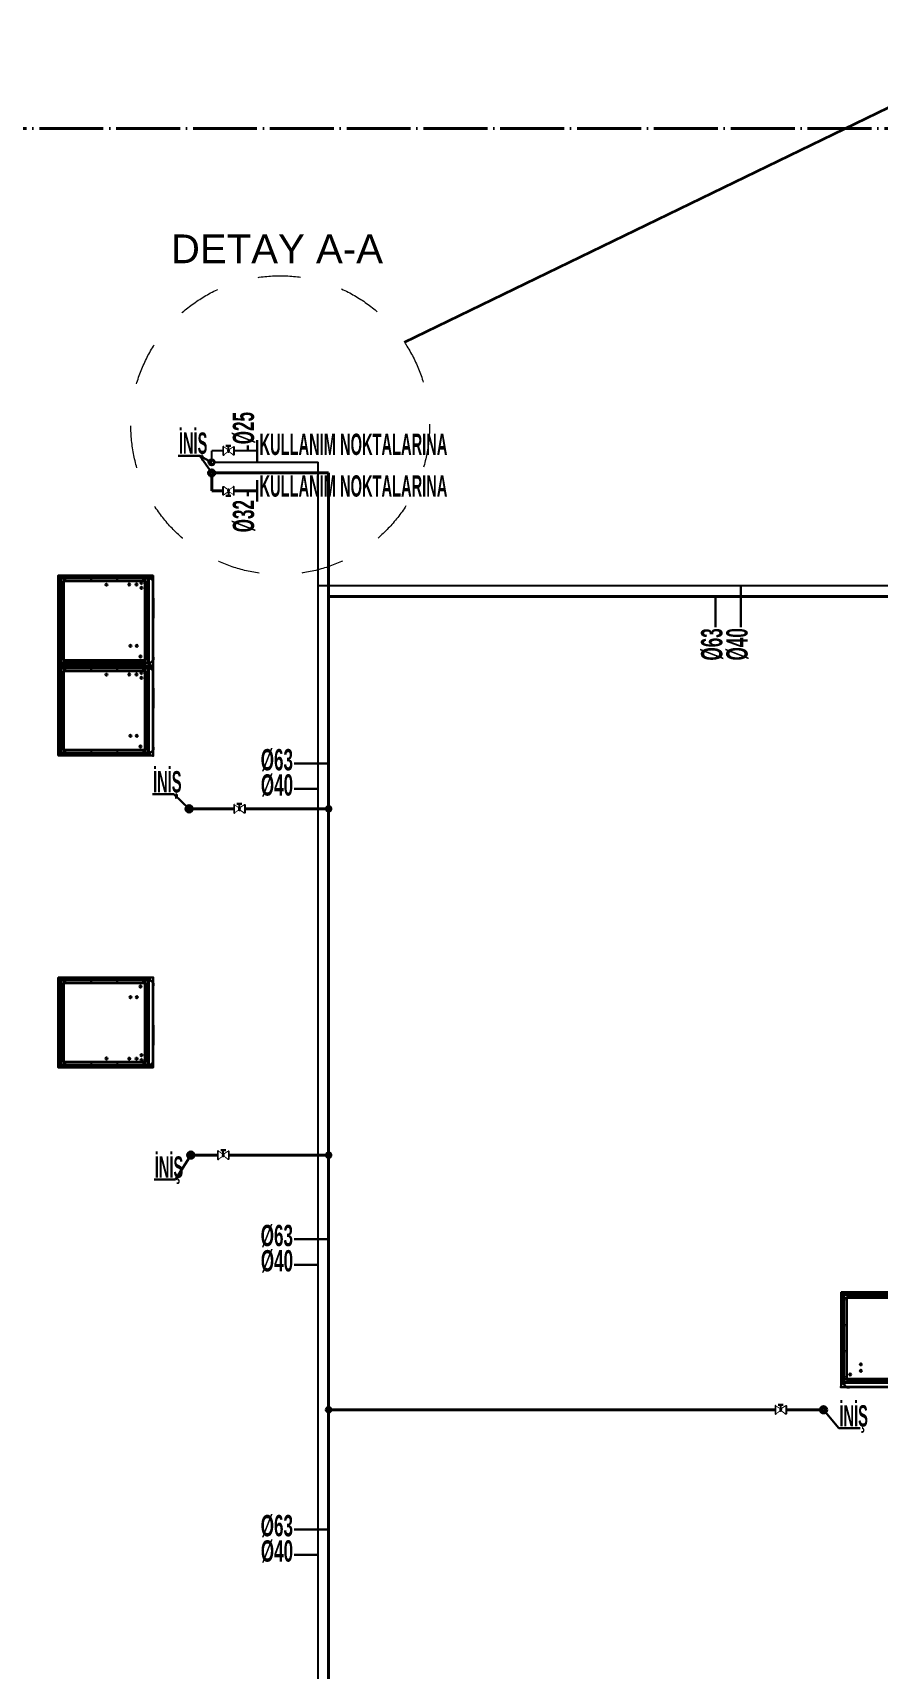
# Model space of a CAD drawing. Header units: centimetres. Extents: x 405464 to 563355, y 50011 to 66875.
# Drawn here: x 494601 to 495395, y 55653 to 57189 of the extents above; entities that cross this region are included whole.
import ezdxf

# ---------------------------------------------------------------- set-up
doc = ezdxf.new("R2010")
doc.units = ezdxf.units.CM
doc.linetypes.add('DASHED', pattern=[4, 2, -2])
doc.linetypes.add('SOGUKSU1', pattern=[72, 60, -6, 0, -6])
doc.layers.get('0').update_dxf_attribs({"lineweight": 9})
doc.layers.add('---___EB_draft04_yazi', color=8, linetype='Continuous')
doc.layers.add('0-KRCN DI SU', color=41, linetype='D')
for name, color, linetype, lineweight in [('0-KRCN-HVL-SANTRAL', 11, 'Continuous', 30), ('0-KRCN-IST-KÜRESEL VANA', 4, 'Continuous', 25), ('0-KRCN-SHT YUMUŞAK SU ÇAP', 201, 'Continuous', 30), ('0-KRCN-SHT-03CIHAZ', 120, 'Continuous', 30), ('0-KRCN-SHT-05CIHAZ', 171, 'Continuous', 40), ('0-KRCN-SHT-DETAY-YAZI', 71, 'Continuous', 35), ('0-KRCN-SHT-PROSES-BORU', 1, '0-Y_LINE', 40), ('0-KRCN-SHT-SOGUKSU', 141, 'SOGUKSU1', 40), ('0-KRCN-SHT-YAZI-ÇAP-TEMSU', 81, 'Continuous', 30), ('0-MEK-SHT-SOGUKSU', 141, 'SOGUKSU1', 30), ('0-MEKANİK İSTERLER', 6, 'Continuous', 25)]:
    doc.layers.add(name, color=color, linetype=linetype, lineweight=lineweight)
doc.styles.add('BORU', font='AGENCYR.TTF')
doc.styles.add('CAP', font='ARIALNB.TTF')
doc.styles.add('Normal', font='arial.ttf')
doc.styles.get("Standard").update_dxf_attribs({"font": 'arial.ttf'})
doc.linetypes.add('0-Y_LINE', pattern='A,100,-0.5,["Y",BORU,S=9,R=0,X=0,Y=-4.5],-5', length=105.5)
doc.linetypes.add('Amzigzag', pattern='A,0.0001,[136,genltshp.shx,S=0.04,R=0,X=0,Y=0],-11', length=11.0001)
doc.linetypes.add('D', pattern='A,12,-1,["D",Standard,S=1,R=0,X=-0.1,Y=-0.5],-1.6', length=14.6)

# ---------------------------------------------------------------- blocks, each defined once
blk = doc.blocks.new('0-MEK-SHT-KÜRESELVANA')
at = {"layer": '0-KRCN-IST-KÜRESEL VANA'}
blk.add_hatch(color=256, dxfattribs=at).paths.add_polyline_path([(1.4, 0, 1), (-1.4, 0, 1)])
for p, q in [((-1.1, 0.9), (-4.2, 3)), ((-4.2, -3.1), (-4.2, 3)), ((-4.2, 3), (-4.2, -3.1)), ((-2.4, 4.6), (2.3, 4.6)), ((0, 4.6), (-2.4, 4.6)), ((0, 0), (0, 4.6)), ((2.3, 4.6), (0, 4.6)), ((1.1, 0.8), (4.3, 3)), ((4.3, -3.1), (4.3, 3)), ((4.3, 3), (4.3, -3.1)), ((-4.2, -3.1), (-1.1, -0.9)), ((4.3, -3.1), (1.1, -0.8))]:
    blk.add_line(p, q, dxfattribs=at)
for points in [[(-4.5, 3.7), (-5, 3.7), (-5, -3.8), (-4.5, -3.8)], [(4.6, 3.7), (5, 3.7), (5, -3.8), (4.6, -3.8)]]:
    blk.add_lwpolyline(points, close=True, dxfattribs=at)
blk.add_circle((0, 0), 1.42, dxfattribs=at)
blk.add_wipeout([(4.3, 3), (4.3, -3.1), (1.1, -0.9), (1.2, -0.8), (1.2, -0.7), (1.2, -0.7), (1.3, -0.6), (1.3, -0.5), (1.4, -0.4), (1.4, -0.3), (1.4, -0.2), (1.4, -0.1), (1.4, 0), (1.4, 0.1), (1.4, 0.2), (1.4, 0.2), (1.4, 0.3), (1.4, 0.4), (1.3, 0.5), (1.3, 0.6), (1.2, 0.7), (1.2, 0.7), (1.2, 0.8), (1.1, 0.8), (1.1, 0.9)]).dxf.layer = '0-KRCN-IST-KÜRESEL VANA'
blk.add_wipeout([(-4.2, 3), (-4.2, -3.1), (-1.1, -0.9), (-1.2, -0.8), (-1.2, -0.7), (-1.2, -0.7), (-1.3, -0.6), (-1.3, -0.5), (-1.4, -0.4), (-1.4, -0.3), (-1.4, -0.2), (-1.4, -0.1), (-1.4, 0), (-1.4, 0.1), (-1.4, 0.2), (-1.4, 0.2), (-1.4, 0.3), (-1.4, 0.4), (-1.3, 0.5), (-1.3, 0.6), (-1.2, 0.7), (-1.2, 0.7), (-1.2, 0.8), (-1.1, 0.8), (-1.1, 0.9)]).dxf.layer = '0-KRCN-IST-KÜRESEL VANA'
blk = doc.blocks.new('DONUT')
at = {"layer": '0-KRCN-SHT-03CIHAZ'}
blk.add_hatch(color=256, dxfattribs=at).paths.add_polyline_path([(2.5, 0, 1), (-2.5, 0, 1)])
blk.add_circle((0, 0), 2.5, dxfattribs=at)
blk = doc.blocks.new('SE2')
at = {"layer": '0-KRCN-HVL-SANTRAL', "color": 7, "linetype": 'Continuous'}
for p, q in [((270.7, 172.9), (270.7, 258.3)), ((270.7, 258.3), (270.9, 258.3)), ((273, 258.5), (270.9, 258.5)), ((270.9, 258.5), (270.9, 258.4)), ((273, 258.4), (270.9, 258.4)), ((270.9, 258.3), (270.9, 258.3)), ((270.9, 258.3), (273, 258.3)), ((270.9, 172.9), (270.9, 258.3)), ((273, 258.3), (273, 254.7)), ((273, 254.7), (273, 254.7)), ((273, 254.7), (273, 254.7)), ((273, 254.7), (273.2, 254.7)), ((273, 176.2), (273, 254.7)), ((273.1, 254.8), (273.1, 258.3)), ((273.1, 254.8), (273.2, 254.8)), ((273.2, 258.3), (273.3, 258.3)), ((273.2, 254.8), (273.2, 258.3)), ((273.2, 256.8), (273.3, 256.8)), ((273.9, 256.3), (273.2, 256.3)), ((352.7, 255.9), (273.2, 255.9)), ((273.2, 254.7), (273.2, 254.8)), ((273.2, 254.7), (273.2, 176.2)), ((275.8, 253.3), (273.2, 253.3)), ((273.3, 256.8), (273.3, 258.3)), ((352.6, 258.3), (273.3, 258.3)), ((273.3, 258.3), (273.3, 256.8)), ((352.6, 256.8), (273.3, 256.8)), ((273.4, 258.5), (352.5, 258.5)), ((273.4, 256.6), (273.4, 256.6)), ((352.5, 256.6), (273.4, 256.6)), ((275.9, 253.3), (273.6, 253.3)), ((273.6, 253.3), (273.6, 177.3)), ((273.9, 256.5), (273.9, 256.6)), ((351.9, 256.5), (273.9, 256.5)), ((273.9, 256.2), (273.9, 256.5)), ((351.9, 256.2), (273.9, 256.2)), ((274.2, 256.6), (274.2, 256.5)), ((274.2, 256.5), (351.6, 256.5)), ((276.1, 254), (275.8, 254)), ((275.8, 254), (275.8, 253.3)), ((275.9, 177.3), (275.9, 253.3)), ((276.1, 253.7), (276.1, 254)), ((276.1, 253.7), (349.7, 253.7)), ((276.1, 253.3), (276.1, 253.7)), ((349.7, 253.3), (276.1, 253.3)), ((349.7, 254), (350, 254)), ((349.7, 253.7), (349.7, 254)), ((349.7, 253.3), (349.7, 253.7)), ((352.3, 253.3), (349.9, 253.3)), ((349.9, 253.3), (349.9, 177.3)), ((350, 254), (350, 253.3)), ((352.7, 253.3), (350, 253.3)), ((351.6, 256.5), (351.6, 256.6)), ((351.9, 256.6), (351.9, 256.5)), ((351.9, 256.2), (351.9, 256.5)), ((352.7, 256.3), (351.9, 256.3)), ((352.3, 177.3), (352.3, 253.3)), ((352.5, 256.6), (352.5, 256.6)), ((352.7, 258.3), (352.6, 258.3)), ((352.6, 258.3), (352.6, 256.8)), ((352.6, 256.8), (352.6, 258.3)), ((352.7, 256.8), (352.6, 256.8)), ((352.7, 254.8), (352.7, 258.3)), ((352.7, 254.7), (352.7, 254.8)), ((352.8, 254.8), (352.7, 254.8)), ((352.9, 254.7), (352.7, 254.7)), ((352.7, 254.7), (352.7, 176.2)), ((354.9, 258.3), (352.8, 258.3)), ((352.8, 258.3), (352.8, 254.7)), ((352.8, 254.8), (352.8, 258.3)), ((352.9, 254.7), (352.8, 254.7)), ((352.9, 258.5), (354.9, 258.5)), ((352.9, 258.4), (354.9, 258.4)), ((352.9, 254.7), (352.9, 254.7)), ((352.9, 176.2), (352.9, 254.7)), ((354.9, 258.5), (354.9, 258.4)), ((354.9, 172.9), (354.9, 258.3)), ((354.9, 258.3), (354.9, 258.3)), ((355.1, 258.3), (354.9, 258.3)), ((355.1, 172.9), (355.1, 258.3)), ((270.7, 172.9), (270.9, 172.9)), ((270.9, 172.8), (270.9, 172.9)), ((270.9, 172.8), (272.7, 172.8)), ((270.9, 172.7), (270.9, 172.8)), ((272.8, 172.8), (270.9, 172.8)), ((270.9, 172.7), (272.7, 172.7)), ((272.8, 174.5), (272.8, 172.8)), ((273.2, 174.5), (272.8, 174.5)), ((272.8, 174.4), (273.8, 174.3)), ((273, 174.3), (272.8, 174.3)), ((273.7, 174.3), (272.8, 174.3)), ((272.8, 172.9), (272.8, 174.1)), ((272.9, 172.9), (272.9, 174.1)), ((273, 176.2), (273.2, 176.2)), ((273, 176.2), (273, 176.2)), ((273.2, 176.2), (273, 176.2)), ((273, 174.3), (273.6, 174.3)), ((273, 174.2), (273.6, 174.2)), ((273.2, 177.3), (275.8, 177.3)), ((273.2, 176.2), (273.2, 176.2)), ((273.2, 176.2), (273.2, 174.5)), ((273.2, 174.8), (274, 174.7)), ((273.2, 173.5), (273.2, 171.9)), ((273.3, 173.5), (273.3, 171.9)), ((273.3, 171.8), (275.3, 169.5)), ((274, 173.7), (273.4, 173.7)), ((274, 173.6), (273.4, 173.6)), ((274.2, 173.5), (273.4, 173.5)), ((273.4, 173.5), (273.4, 171.9)), ((273.4, 171.9), (275.4, 169.6)), ((273.4, 171.9), (275.4, 169.7)), ((273.5, 173.8), (273.5, 173.7)), ((352.3, 173.8), (273.5, 173.8)), ((273.6, 177.3), (275.9, 177.3)), ((273.7, 174.3), (273.6, 174.3)), ((273.6, 174.3), (273.6, 174.2)), ((273.8, 173.5), (274, 173.5)), ((274, 174.7), (273.9, 174.4)), ((274, 174.7), (274.2, 174.7)), ((274, 173.6), (274, 173.7)), ((274, 173.7), (274.2, 173.7)), ((274, 173.5), (274, 173.6)), ((274.1, 173.5), (274.1, 173.6)), ((274.2, 173.6), (274.1, 173.6)), ((274.2, 174.7), (352.7, 174.7)), ((274.2, 174.7), (275, 174.7)), ((274.2, 174.7), (274.2, 174.5)), ((351.7, 174.5), (274.2, 174.5)), ((274.2, 174.5), (274.2, 174.5)), ((274.2, 173.7), (351.7, 173.7)), ((274.2, 173.7), (274.2, 173.5)), ((274.2, 173.5), (274.2, 173.5)), ((274.2, 173.5), (274.2, 173.5)), ((274.2, 173.5), (274.2, 173.5)), ((351.7, 173.5), (274.2, 173.5)), ((275, 174.5), (275, 174.7)), ((275.4, 174.5), (275.5, 174.5)), ((275.4, 169.7), (275.5, 169.7)), ((275.5, 169.7), (275.5, 169.7)), ((275.5, 169.7), (350.4, 169.7)), ((275.5, 169.7), (275.5, 169.5)), ((275.5, 169.6), (275.5, 169.6)), ((275.5, 169.6), (275.5, 169.5)), ((275.5, 169.5), (275.5, 169.5)), ((350.4, 169.5), (275.5, 169.5)), ((275.8, 176.6), (275.8, 177.3)), ((276.1, 176.6), (275.8, 176.6)), ((275.8, 169.5), (275.8, 169.3)), ((278.6, 169.3), (275.8, 169.3)), ((275.8, 169.3), (278.6, 169.3)), ((275.8, 169.3), (276.1, 169)), ((276.1, 177.3), (349.7, 177.3)), ((276.1, 177.3), (276.1, 176.9)), ((276.1, 176.9), (276.1, 176.6)), ((349.7, 176.9), (276.1, 176.9)), ((278.3, 169), (276.1, 169)), ((276.2, 169), (278.3, 169)), ((278.3, 169), (278.6, 169.3)), ((278.6, 169.3), (278.6, 169.5)), ((315.3, 169.5), (315.3, 169)), ((315.9, 169), (315.3, 169)), ((315.9, 169), (315.9, 169.5)), ((333.4, 169), (315.9, 169)), ((333.4, 169.5), (333.4, 169)), ((334, 169), (333.4, 169)), ((334, 169), (334, 169.5)), ((349.7, 177.3), (349.7, 176.9)), ((349.7, 176.9), (349.7, 176.6)), ((349.7, 176.6), (350, 176.6)), ((349.9, 177.3), (352.3, 177.3)), ((350, 177.3), (352.7, 177.3)), ((350, 176.6), (350, 177.3)), ((350.4, 169.7), (350.4, 169.5)), ((350.4, 169.7), (350.4, 169.7)), ((350.4, 169.7), (350.5, 169.7)), ((350.4, 169.6), (350.4, 169.5)), ((350.4, 169.6), (350.4, 169.6)), ((350.4, 169.5), (350.4, 169.5)), ((350.5, 169.6), (352.5, 171.9)), ((350.5, 169.7), (352.5, 171.9)), ((350.5, 169.5), (352.6, 171.8)), ((351, 170.2), (351, 170.3)), ((351.7, 169.6), (351.1, 170.2)), ((351.2, 170.3), (351.4, 170.1)), ((352.4, 169.6), (351.4, 170.5)), ((351.4, 170.1), (351.6, 170.3)), ((351.7, 173.5), (351.7, 173.7)), ((351.7, 173.7), (351.8, 173.7)), ((351.7, 173.5), (351.7, 173.6)), ((351.7, 173.6), (351.7, 173.6)), ((352.5, 173.5), (351.7, 173.5)), ((351.7, 173.5), (351.7, 173.5)), ((351.7, 173.5), (351.7, 173.5)), ((351.7, 173.5), (351.7, 173.5)), ((352, 169.9), (351.7, 169.6)), ((351.7, 169.6), (352, 169.9)), ((351.7, 169.6), (351.7, 169.6)), ((352.4, 173.7), (351.8, 173.7)), ((351.8, 173.6), (351.8, 173.7)), ((352.4, 173.6), (351.8, 173.6)), ((351.8, 173.5), (351.8, 173.6)), ((351.8, 173.5), (352, 173.5)), ((352, 171.3), (351.9, 171.3)), ((352, 171.3), (352, 171.3)), ((352.1, 174.3), (352.2, 174.3)), ((352.2, 174.3), (352.2, 174.2)), ((352.2, 174.3), (352.8, 174.3)), ((352.2, 174.2), (352.8, 174.2)), ((352.3, 173.8), (352.3, 173.7)), ((352.4, 171.6), (352.6, 171.4)), ((352.5, 171.9), (352.5, 173.5)), ((352.5, 171.9), (352.5, 173.5)), ((352.6, 171.9), (352.6, 173.5)), ((352.6, 171.4), (353.5, 172.5)), ((352.7, 176.2), (352.7, 176.2)), ((352.9, 176.2), (352.7, 176.2)), ((352.7, 176.2), (352.7, 174.5)), ((352.7, 176.2), (352.9, 176.2)), ((352.7, 174.5), (352.7, 174.3)), ((352.7, 174.5), (353.1, 174.5)), ((352.9, 176.2), (352.9, 176.2)), ((352.9, 172.9), (352.9, 174.1)), ((353.4, 170.2), (352.9, 169.6)), ((353, 172.9), (353, 174.1)), ((353, 172.7), (353.1, 172.7)), ((353, 172), (353, 172.7)), ((353.1, 174.5), (353.1, 172.8)), ((353.1, 172.8), (354.9, 172.8)), ((354.9, 172.8), (353.1, 172.8)), ((354.9, 172.7), (353.1, 172.7)), ((353.1, 172.7), (353.1, 172.1)), ((353.4, 170.7), (353.6, 170.9)), ((354, 172.5), (354.6, 172)), ((354.6, 171.5), (354.1, 170.9)), ((354.2, 170.9), (354.1, 170.9)), ((354.2, 171), (354.2, 170.9)), ((354.5, 172.7), (354.5, 172)), ((354.5, 172.7), (354.5, 172)), ((354.5, 172.1), (354.5, 172.7)), ((354.5, 171.4), (354.5, 171.3)), ((354.5, 171.4), (354.5, 171.3)), ((354.5, 171.3), (354.5, 171.3)), ((354.5, 171.3), (354.5, 171.3)), ((354.5, 171.3), (354.5, 171.3)), ((354.9, 172.8), (354.9, 172.9)), ((355.1, 172.9), (354.9, 172.9)), ((354.9, 172.7), (354.9, 172.8))]:
    blk.add_line(p, q, dxfattribs=at)
blk.add_lwpolyline([(270.7, 258.5), (355.1, 258.5), (355.1, 169.5), (270.7, 169.5)], close=True, dxfattribs=at)
for centre, radius in [((274, 251.9), 0.35), ((351.8, 251.9), 0.35), ((274, 227.5), 0.35), ((351.8, 227.5), 0.35), ((274, 203.1), 0.35), ((346.6, 213.3), 0.9), ((351.8, 203.1), 0.35), ((289.2, 190.8), 0.9), ((289.2, 184.8), 0.9), ((346.8, 191.8), 0.9), ((346.8, 185), 0.9), ((274, 178.7), 0.35), ((279.2, 181.3), 0.9), ((343.6, 180.4), 0.9), ((348.3, 180.4), 0.9), ((351.8, 178.7), 0.35)]:
    blk.add_circle(centre, radius, dxfattribs=at)
for centre, radius, start, end in [((270.9, 258.3), 0.2, 90, 180), ((270.9, 258.3), 0.1, 90, 180), ((273, 258.3), 0.2, 0, 90), ((273, 258.3), 0.1, 0, 90), ((273.4, 258.3), 0.2, 90, 180), ((273.4, 256.8), 0.2, 180, 270), ((273.4, 258.3), 0.1, 157.5, 180), ((352.5, 258.3), 0.2, 0, 90), ((352.5, 256.8), 0.2, 270, 0), ((352.5, 258.3), 0.1, 0, 32.8923), ((352.9, 258.3), 0.2, 90, 180), ((352.9, 258.3), 0.1, 90, 180), ((354.9, 258.3), 0.2, 0, 90), ((354.9, 258.3), 0.1, 0, 90), ((270.9, 172.9), 0.2, 180, 270), ((270.9, 172.9), 0.1, 180, 270), ((272.7, 172.9), 0.2, 270, 0), ((272.7, 172.9), 0.1, 270, 0), ((273, 174.1), 0.2, 90, 180), ((273, 174.1), 0.1, 90, 180), ((273.4, 173.5), 0.2, 90, 180), ((273.4, 171.9), 0.2, 180, 222), ((273.4, 173.5), 0.1, 90, 180), ((273.4, 171.9), 0.1, 180, 222), ((274.2, 173.8), 0.65, 90, 180), ((273.8, 173.3), 0.2, 90, 112.3795), ((274, 173.6), 0.1, 0, 90), ((275, 174), 0.7, 50.2113, 90), ((275.5, 169.7), 0.2, 222, 270), ((275.5, 169.7), 0.1, 222, 270), ((275, 174), 0.7, 45.9033, 50.2113), ((275.9, 169.3), 0.05, 180, 225), ((276.2, 169), 0.05, 225, 270), ((278.3, 169), 0.05, 270, 315), ((278.6, 169.3), 0.05, 315, 0), ((350.4, 169.7), 0.1, 270, 318), ((350.4, 169.7), 0.2, 270, 318), ((351.7, 173.8), 0.65, 0, 90), ((351.8, 173.6), 0.1, 90, 180), ((352, 173.3), 0.2, 67.6205, 90), ((352.4, 173.5), 0.2, 0, 90), ((352.4, 173.5), 0.1, 0, 90), ((352.7, 169.9), 0.381, 228, 318), ((352.4, 171.9), 0.1, 318, 0), ((352.4, 171.9), 0.2, 318, 0), ((352.8, 174.1), 0.2, 0, 90), ((352.8, 174.1), 0.1, 0, 90), ((353.1, 172.9), 0.2, 180, 270), ((353.1, 172.9), 0.1, 180, 270), ((353.2, 170.4), 0.381, 318, 48), ((353.8, 172.2), 0.381, 48, 138), ((353.8, 171.2), 0.381, 228, 318), ((354.2, 171.3), 0.38, 270, 0), ((354.2, 171.3), 0.3, 275.5701, 0), ((354.2, 171.3), 0.38, 270, 0), ((354.3, 171.7), 0.381, 318, 48), ((354.9, 172.9), 0.1, 270, 0), ((354.9, 172.9), 0.2, 270, 0)]:
    blk.add_arc(centre, radius, start, end, dxfattribs=at)
for centre, major_axis, start_param, end_param in [((273.4, 256.8), (0, 0.2), 1.570796, 3.141593), ((352.5, 256.8), (0, -0.2), 0, 1.570796)]:
    blk.add_ellipse(centre, major_axis=major_axis, ratio=0.5, start_param=start_param, end_param=end_param, dxfattribs=at)
for points in [[(273.4, 258.5), (273.4, 258.5), (273.4, 258.5), (273.3, 258.4), (273.3, 258.4), (273.3, 258.4), (273.3, 258.4), (273.3, 258.3), (273.3, 258.3), (273.3, 258.3)], [(352.6, 258.3), (352.6, 258.3), (352.6, 258.3), (352.5, 258.4), (352.5, 258.4), (352.5, 258.4), (352.5, 258.4), (352.5, 258.5), (352.5, 258.5), (352.5, 258.5)]]:
    blk.add_open_spline(points, degree=3, knots=[0, 0, 0, 0, 0.25, 0.25, 0.5, 0.5, 0.75, 0.75, 1, 1, 1, 1], dxfattribs=at)
blk.add_point((270.7, 169.5), dxfattribs=at)

msp = doc.modelspace()

# ---------------------------------------------------------------- hatches: boundary and pattern name
at = {"layer": '0-KRCN DI SU', "linetype": 'D', "ltscale": 5}
h = msp.add_hatch(color=256, dxfattribs=at)
h.dxf.hatch_style = 1
edge = h.paths.add_edge_path()
edge.add_arc((494769.2, 56785.7), 3, 90, 450)
edge = h.paths.add_edge_path(flags=16)
edge.add_arc((494769.2, 56785.7), 1.8, 90, 450)
at = {"layer": '0-KRCN-SHT-PROSES-BORU'}
h = msp.add_hatch(color=256, dxfattribs=at)
h.dxf.hatch_style = 1
edge = h.paths.add_edge_path()
edge.add_arc((494769.2, 56775.7), 3, 90, 450)
edge = h.paths.add_edge_path(flags=16)
edge.add_arc((494769.2, 56775.7), 1.8, 90, 450)
h = msp.add_hatch(color=256, dxfattribs=at)
h.dxf.hatch_style = 1
edge = h.paths.add_edge_path()
edge.add_arc((494748, 56460.6), 3, -90, 270, ccw=False)
edge = h.paths.add_edge_path(flags=16)
edge.add_arc((494748, 56460.6), 1.8, -90, 270, ccw=False)
h = msp.add_hatch(color=256, dxfattribs=at)
h.dxf.hatch_style = 1
edge = h.paths.add_edge_path()
edge.add_arc((494749.6, 56135.7), 3, 0, 360)
edge = h.paths.add_edge_path(flags=16)
edge.add_arc((494749.6, 56135.7), 1.8, 0, 360)
h = msp.add_hatch(color=256, dxfattribs=at)
h.dxf.hatch_style = 1
edge = h.paths.add_edge_path()
edge.add_arc((495343.5, 55896.8), 3, 270, 630)
edge = h.paths.add_edge_path(flags=16)
edge.add_arc((495343.5, 55896.8), 1.8, 270, 630)

# ---------------------------------------------------------------- linework, layer by layer
at = {"layer": '0-KRCN DI SU', "linetype": 'D', "ltscale": 5}
for p, q in [((494769.2, 56787.5), (494769.2, 56796.6)), ((494812, 56796.6), (494769.2, 56796.6)), ((494772.2, 56785.7), (494869, 56785.7)), ((494869, 54919.8), (494869, 56785.7)), ((498169.4, 56669.7), (494869, 56669.7))]:
    msp.add_line(p, q, dxfattribs=at)
for radius in [3, 1.8]:
    msp.add_circle((494769.2, 56785.7), radius, dxfattribs=at)
at = {"layer": '0-KRCN-SHT YUMUŞAK SU ÇAP', "linetype": 'Continuous'}
for p, q in [((494803.2, 56796.6), (494803.2, 56801.6)), ((494803.2, 56759), (494803.2, 56754)), ((495242.1, 56659.7), (495242.1, 56631.1)), ((495265.9, 56669.7), (495265.9, 56631.1)), ((494879, 56503.1), (494846.5, 56503.1)), ((494869, 56479.3), (494846.5, 56479.3)), ((494879, 56056.7), (494846.5, 56056.7)), ((494869, 56032.9), (494846.5, 56032.9)), ((494879, 55784.4), (494846.5, 55784.4)), ((494869, 55760.7), (494846.5, 55760.7))]:
    msp.add_line(p, q, dxfattribs=at)
at = {"layer": '0-KRCN-SHT-DETAY-YAZI', "linetype": 'Amzigzag'}
msp.add_lwpolyline([(494950.1, 56898.3), (495549, 57188.7)], dxfattribs=at)
at = {"layer": '0-KRCN-SHT-PROSES-BORU'}
for p, q in [((494769.2, 56772.7), (494769.2, 56759)), ((494772.2, 56775.7), (494879, 56775.7)), ((494879, 54939.8), (494879, 56775.7)), ((494812, 56759), (494769.2, 56759)), ((498179.4, 56659.7), (494879, 56659.7)), ((494879, 56460.6), (494751, 56460.6)), ((494879, 56135.7), (494752.6, 56135.7)), ((494879, 55896.8), (495340.5, 55896.8))]:
    msp.add_line(p, q, dxfattribs=at)
for centre, radius in [((494769.2, 56775.7), 3), ((494769.2, 56775.7), 1.8), ((494748, 56460.6), 3), ((494748, 56460.6), 1.8), ((494749.6, 56135.7), 3), ((494749.6, 56135.7), 1.8), ((495343.5, 55896.8), 3), ((495343.5, 55896.8), 1.8)]:
    msp.add_circle(centre, radius, dxfattribs=at)
at = {"layer": '0-KRCN-SHT-SOGUKSU'}
msp.add_line((487541.7, 57098.9), (499224.8, 57098.9), dxfattribs=at)
at = {"layer": '0-KRCN-SHT-YAZI-ÇAP-TEMSU', "linetype": 'Continuous'}
for p, q in [((494812, 56806.6), (494812, 56786.6)), ((494737.8, 56791.9), (494758.1, 56791.9)), ((494769.2, 56785.5), (494758.1, 56791.9)), ((494758.1, 56791.9), (494769.2, 56775.7)), ((494812, 56749), (494812, 56769)), ((494733.8, 56474.3), (494713.5, 56474.3)), ((494748, 56460.6), (494733.8, 56474.3)), ((494749.6, 56135.7), (494735.3, 56112.7)), ((494735.3, 56112.7), (494715.1, 56112.7)), ((495343.5, 55896.8), (495357.8, 55879.4)), ((495357.8, 55879.4), (495378, 55879.4))]:
    msp.add_line(p, q, dxfattribs=at)

# ---------------------------------------------------------------- block references
at = {"layer": '0-KRCN-SHT-05CIHAZ', "xscale": -1}
for p in [(494879, 56460.6), (494879, 56135.7), (494879, 55896.8)]:
    msp.add_blockref('DONUT', p, dxfattribs=at)
at = {"layer": '0-MEKANİK İSTERLER', "color": 4, "rotation": 89.99999999999999}
for p in [(494883.7, 56324.3), (494883.7, 56239.9)]:
    msp.add_blockref('SE2', p, dxfattribs=at)
at = {"layer": '0-MEKANİK İSTERLER', "color": 4, "xscale": -1, "rotation": 89.99999999999997}
msp.add_blockref('SE2', (494883.7, 56573), dxfattribs=at)
at = {"layer": '0-MEKANİK İSTERLER', "color": 4}
msp.add_blockref('SE2', (495089.3, 55748.6), dxfattribs=at)

# ---------------------------------------------------------------- texts
at = {"layer": '---___EB_draft04_yazi', "color": 1, "style": 'Normal'}
msp.add_text('DETAY A-A', height=27, dxfattribs=at).set_placement((494730.9, 56972.5))
at = {"layer": '0-KRCN-SHT YUMUŞAK SU ÇAP', "linetype": 'Continuous', "style": 'CAP', "width": 0.7}
for s, p in [('Ø25', (494809, 56802.6)), ('Ø32', (494809, 56720)), ('Ø63', (495248.5, 56599.7)), ('Ø40', (495272.2, 56599.8))]:
    msp.add_text(s, height=20, rotation=90, dxfattribs=at).set_placement(p)
for s, p in [('Ø63', (494815.2, 56496.7)), ('Ø40', (494815.3, 56473)), ('Ø63', (494815.2, 56050.3)), ('Ø40', (494815.3, 56026.6)), ('Ø63', (494815.2, 55778.1)), ('Ø40', (494815.3, 55754.3))]:
    msp.add_text(s, height=20, dxfattribs=at).set_placement(p)
at = {"layer": '0-KRCN-SHT-YAZI-ÇAP-TEMSU', "linetype": 'Continuous', "style": 'CAP', "width": 0.6}
for s, p in [('İNİŞ', (494738.4, 56793.7)), ('KULLANIM NOKTALARINA', (494814.1, 56792.6)), ('KULLANIM NOKTALARINA', (494814.1, 56753.5)), ('İNİŞ', (494714.2, 56476)), ('İNİŞ', (494715.8, 56114.5)), ('İNİŞ', (495358.4, 55881.1))]:
    msp.add_text(s, height=20, dxfattribs=at).set_placement(p)

# ---------------------------------------------------------------- next in the draw order: block references
at = {"layer": '0-MEK-SHT-SOGUKSU'}
for p in [(494785, 56796.6), (494795.2, 56460.6), (494780.1, 56135.7), (495303.3, 55896.8)]:
    msp.add_blockref('0-MEK-SHT-KÜRESELVANA', p, dxfattribs=at)
at = {"layer": '0-MEK-SHT-SOGUKSU', "xscale": -1, "rotation": 179.9999999999997}
msp.add_blockref('0-MEK-SHT-KÜRESELVANA', (494785, 56759), dxfattribs=at)

# ---------------------------------------------------------------- next in the draw order: linework, layer by layer
at = {"linetype": 'DASHED', "ltscale": 20}
msp.add_circle((494833.5, 56820.5), 140.2, dxfattribs=at)

doc.saveas('drawing.dxf')
